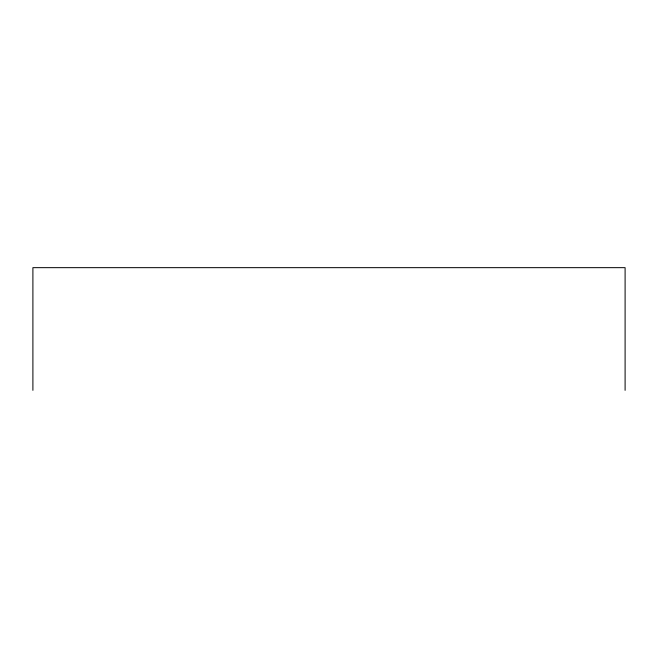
<?xml version="1.0" encoding="UTF-8"?>
<svg xmlns="http://www.w3.org/2000/svg" width="658" height="658" viewBox="0 0 658 658"><rect width="100%" height="100%" fill="white"/><g stroke="black" fill="none" stroke-linecap="round" stroke-linejoin="round"><path stroke-width="0.99" d="M625.1 390.342L625.1 267.658L32.9 267.658L32.9 390.342"/></g></svg>
